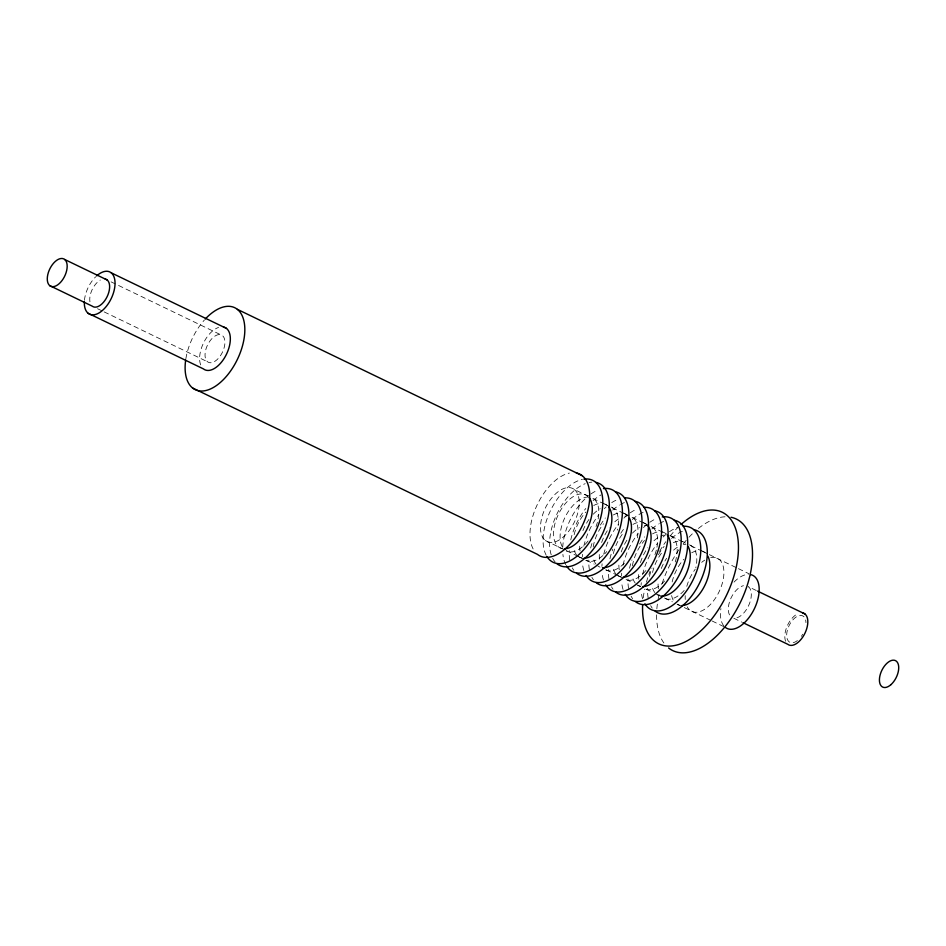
<?xml version="1.0" encoding="UTF-8"?>
<svg xmlns="http://www.w3.org/2000/svg" width="946" height="946" viewBox="0 0 946 946"><rect width="100%" height="100%" fill="white"/><g stroke="black" fill="none" stroke-linecap="round" stroke-linejoin="round"><path stroke-width="0.71" stroke-dasharray="4.73 3.55" d="M574.376 489.531A29.503 16.117 -64.2 0 1 563.698 536.654A29.503 16.117 -64.2 0 1 541.502 518.916A29.503 16.117 -64.2 0 1 574.376 489.531L587.608 495.917M592.906 498.471L603.489 503.579M604.813 504.218L623.331 513.146M624.656 513.784L641.861 522.086M643.185 522.724L649.796 525.917M651.12 526.555L665.677 533.579M670.974 536.134L685.531 543.146M690.817 545.7L701.4 550.809M702.724 551.447L708.85 554.403M709.346 554.64L737.135 568.049M738.459 568.676L749.043 573.784M756.315 590.505L748.44 586.697A17.525 9.566 -64.2 0 1 749.398 603.796A17.525 9.566 -64.2 0 1 736.154 617.998M111.108 281.873L222.428 335.57A15.148 8.277 -64.2 0 1 216.941 359.764A15.148 8.277 -64.2 0 1 205.542 350.659A15.148 8.277 -64.2 0 1 222.428 335.57M97.533 308.703L102.83 311.258M104.155 311.896L207.517 361.762M733.824 618.258L741.699 622.066M545.345 540.544L565.188 550.111M566.512 550.749L578.42 556.496M579.307 556.922L585.042 559.689M586.354 560.328L594.301 564.159M606.209 569.906L616.792 575.002M618.116 575.641L623.721 578.349M626.051 579.472L632.673 582.665M637.959 585.219L640.702 586.544M645.905 589.051L652.515 592.243M657.695 594.738L663.111 597.352M664.423 597.99L672.37 601.822M677.253 604.175L682.953 606.918M684.277 607.557L710.742 620.328M712.066 620.966L725.298 627.352M797.395 640.572A14.698 8.029 -64.2 0 1 786.705 636.244A14.698 8.029 -64.2 0 1 795.799 617.218A14.698 8.029 -64.2 0 1 805.957 622.645M802.705 634.198A14.698 8.029 -64.2 0 1 801.345 636.339M89.941 301.762A15.148 8.277 -64.2 0 1 100.3 280.075M84.442 300.296A23.414 12.783 -64.2 0 1 95.664 276.811M200.67 364.908A23.414 12.783 -64.2 0 1 203.39 343.256A23.414 12.783 -64.2 0 1 218.585 327.422M185.865 358.735A45.503 24.856 -64.2 0 1 204.36 320.044M533.118 548.94A45.503 24.856 -64.2 0 1 537.34 504.514A45.503 24.856 -64.2 0 1 569.362 473.083M723.749 625.791A29.503 16.117 -64.2 0 1 720.911 608.55M734.013 582.109A29.503 16.117 -64.2 0 1 748.321 574.364M729.52 614.9A17.525 9.566 -64.2 0 1 731.14 597.789A17.525 9.566 -64.2 0 1 743.473 585.692M785.606 641.258A17.525 9.566 -64.2 0 1 797.029 614.096M603.465 579.993A45.503 24.856 -64.2 0 1 601.963 571.963M601.904 566.347A45.503 24.856 -64.2 0 1 602.094 563.769M603.725 554.321A45.503 24.856 -64.2 0 1 618.412 524.261M623.899 518.136A45.503 24.856 -64.2 0 1 629.102 513.643M630.225 512.827A45.503 24.856 -64.2 0 1 637.438 508.889M652.764 527.348A29.503 16.117 -64.2 0 1 656.595 548.964M656.311 550.146A29.503 16.117 -64.2 0 1 654.384 556.142M645.952 570.462A29.503 16.117 -64.2 0 1 624.892 579.141M619.263 569.811A29.503 16.117 -64.2 0 1 618.909 563.639M621.238 551.944A29.503 16.117 -64.2 0 1 628.144 538.333M632.448 533.118A29.503 16.117 -64.2 0 1 639.449 527.572M644.403 525.645A29.503 16.117 -64.2 0 1 646.757 525.373M621.002 576.977A29.503 16.117 -64.2 0 1 617.194 575.203M615.645 573.643A29.503 16.117 -64.2 0 1 612.724 566.666M613.351 553.576A29.503 16.117 -64.2 0 1 623.095 533.201M632.909 524.427A29.503 16.117 -64.2 0 1 640.217 522.216M642.417 522.417A29.503 16.117 -64.2 0 1 646.224 524.19M613.032 589.216A45.503 24.856 -64.2 0 1 611.506 586.745M608.976 579.011A45.503 24.856 -64.2 0 1 608.432 569.492M609.933 558.838A45.503 24.856 -64.2 0 1 612.831 549.141M620.765 533.284A45.503 24.856 -64.2 0 1 624.951 527.419M632.318 519.508A45.503 24.856 -64.2 0 1 643.978 512.034M565.779 564.691A45.503 24.856 -64.2 0 1 562.894 554.403M562.716 547.438A45.503 24.856 -64.2 0 1 589.914 494.734M591.025 493.918A45.503 24.856 -64.2 0 1 598.25 489.981M611.116 507.044A29.503 16.117 -64.2 0 1 617.407 530.056M606.753 551.553A29.503 16.117 -64.2 0 1 604.849 553.67M602.886 555.562A29.503 16.117 -64.2 0 1 585.704 560.233M580.075 550.903A29.503 16.117 -64.2 0 1 579.721 544.73M582.913 530.647A29.503 16.117 -64.2 0 1 588.956 519.425M593.248 514.21A29.503 16.117 -64.2 0 1 600.249 508.664M581.814 558.081A29.503 16.117 -64.2 0 1 578.006 556.295M576.457 554.734A29.503 16.117 -64.2 0 1 573.536 547.758M574.163 534.679A29.503 16.117 -64.2 0 1 585.751 512.093M593.721 505.519A29.503 16.117 -64.2 0 1 601.029 503.307M603.229 503.509A29.503 16.117 -64.2 0 1 607.036 505.282M573.844 570.308A45.503 24.856 -64.2 0 1 572.306 567.848M569.776 560.103A45.503 24.856 -64.2 0 1 569.244 550.584M570.745 539.93A45.503 24.856 -64.2 0 1 585.751 508.51M593.13 500.6A45.503 24.856 -64.2 0 1 600.911 494.971M583.871 570.533A45.503 24.856 -64.2 0 1 582.369 562.515M582.31 556.887A45.503 24.856 -64.2 0 1 582.5 554.321M583.8 546.232A45.503 24.856 -64.2 0 1 598.818 514.813M604.305 508.676A45.503 24.856 -64.2 0 1 606.197 506.902M611.743 502.622A45.503 24.856 -64.2 0 1 617.844 499.429M633.17 517.888A29.503 16.117 -64.2 0 1 637.001 539.516M624.443 563.118A29.503 16.117 -64.2 0 1 605.298 569.693M599.492 559.216A29.503 16.117 -64.2 0 1 599.315 554.19M601.644 542.496A29.503 16.117 -64.2 0 1 609.283 527.868M614.805 521.778A29.503 16.117 -64.2 0 1 619.855 518.124M624.809 516.185A29.503 16.117 -64.2 0 1 627.151 515.913M600.048 567.139A29.503 16.117 -64.2 0 1 597.6 565.743M596.051 564.194A29.503 16.117 -64.2 0 1 593.426 558.578M593.213 546.942A29.503 16.117 -64.2 0 1 603.489 523.753M613.315 514.967A29.503 16.117 -64.2 0 1 620.623 512.767M622.823 512.957A29.503 16.117 -64.2 0 1 626.63 514.742M593.438 579.768A45.503 24.856 -64.2 0 1 591.9 577.297M589.382 569.563A45.503 24.856 -64.2 0 1 588.838 560.044M590.659 548.018A45.503 24.856 -64.2 0 1 592.74 541.077M600.379 525.077A45.503 24.856 -64.2 0 1 605.357 517.97M612.724 510.06A45.503 24.856 -64.2 0 1 619.394 505.069M620.505 504.419A45.503 24.856 -64.2 0 1 624.372 502.586M546.185 555.243A45.503 24.856 -64.2 0 1 550.406 510.816A45.503 24.856 -64.2 0 1 582.429 479.386M593.97 498.991A29.503 16.117 -64.2 0 1 596.039 526.591M588.081 540.982A29.503 16.117 -64.2 0 1 566.11 550.785M562.113 546.469A29.503 16.117 -64.2 0 1 565.72 515.937A29.503 16.117 -64.2 0 1 587.963 497.005M562.22 548.621A29.503 16.117 -64.2 0 1 558.317 514.518A29.503 16.117 -64.2 0 1 587.442 495.834M555.125 561.959A45.503 24.856 -64.2 0 1 552.712 558.388M551.211 554.782A45.503 24.856 -64.2 0 1 585.184 483.678M588.968 482.531A45.503 24.856 -64.2 0 1 591.865 482.141M710.706 557.62A29.503 16.117 -64.2 0 1 719.137 591.652A29.503 16.117 -64.2 0 1 687.198 606.812M685.259 599.445A29.503 16.117 -64.2 0 1 685.211 595.625M686.784 586.331A29.503 16.117 -64.2 0 1 695.18 569.303M701.696 562.362A29.503 16.117 -64.2 0 1 704.735 560.15M679.796 605.334A29.503 16.117 -64.2 0 1 677.147 604.352M673.162 600.036A29.503 16.117 -64.2 0 1 671.518 595.022M672.145 581.944A29.503 16.117 -64.2 0 1 683.733 559.358M691.703 552.783A29.503 16.117 -64.2 0 1 699.011 550.572M701.199 550.773A29.503 16.117 -64.2 0 1 705.018 552.547M643.245 597.813A73.055 39.909 -64.2 0 1 644.723 589.133M646.414 582.239A73.055 39.909 -64.2 0 1 650.02 571.266M659.492 551.447A73.055 39.909 -64.2 0 1 665.771 541.715M670.087 536.051A73.055 39.909 -64.2 0 1 677.951 527.371M663.903 642.996A73.055 39.909 -64.2 0 1 656.595 614.486M656.855 608.822A73.055 39.909 -64.2 0 1 657.931 600.272M658.191 598.818A73.055 39.909 -64.2 0 1 659.09 594.443M662.129 583.505A73.055 39.909 -64.2 0 1 678.992 549.661M683.189 543.997A73.055 39.909 -64.2 0 1 687.99 538.321M688.984 537.245A73.055 39.909 -64.2 0 1 694.021 532.22M698.396 528.447A73.055 39.909 -64.2 0 1 725.606 516.788M623.059 589.441A45.503 24.856 -64.2 0 1 621.557 581.423M621.498 575.795A45.503 24.856 -64.2 0 1 621.688 573.217M623 565.14A45.503 24.856 -64.2 0 1 638.006 533.721M643.493 527.584A45.503 24.856 -64.2 0 1 648.696 523.091M649.819 522.287A45.503 24.856 -64.2 0 1 657.032 518.337M669.91 535.401A29.503 16.117 -64.2 0 1 674.841 563.201M664.6 580.998A29.503 16.117 -64.2 0 1 644.486 588.601M638.857 579.271A29.503 16.117 -64.2 0 1 638.515 573.099M640.442 562.598A29.503 16.117 -64.2 0 1 647.738 547.781M653.993 540.686A29.503 16.117 -64.2 0 1 664.009 535.093M640.596 586.437A29.503 16.117 -64.2 0 1 636.788 584.652M635.239 583.103A29.503 16.117 -64.2 0 1 632.33 576.114M632.401 565.85A29.503 16.117 -64.2 0 1 644.545 540.45M652.515 533.875A29.503 16.117 -64.2 0 1 659.811 531.664M662.011 531.865A29.503 16.117 -64.2 0 1 665.818 533.65M632.638 598.676A45.503 24.856 -64.2 0 1 631.1 596.205M628.57 588.459A45.503 24.856 -64.2 0 1 628.038 578.94M629.528 568.286A45.503 24.856 -64.2 0 1 631.928 559.973M639.579 543.985A45.503 24.856 -64.2 0 1 644.545 536.867M651.912 528.968A45.503 24.856 -64.2 0 1 658.582 523.978M659.693 523.327A45.503 24.856 -64.2 0 1 663.572 521.483M642.653 598.889A45.503 24.856 -64.2 0 1 641.152 590.872M641.092 585.243A45.503 24.856 -64.2 0 1 641.282 582.677M642.594 574.589A45.503 24.856 -64.2 0 1 657.612 543.17M663.087 537.044A45.503 24.856 -64.2 0 1 668.29 532.551M669.413 531.735A45.503 24.856 -64.2 0 1 677.915 527.324M689.504 544.861A29.503 16.117 -64.2 0 1 695.795 567.872M684.195 590.446A29.503 16.117 -64.2 0 1 664.08 598.049M658.451 588.719A29.503 16.117 -64.2 0 1 658.109 582.547M661.301 568.463A29.503 16.117 -64.2 0 1 666.623 558.27M673.599 550.134A29.503 16.117 -64.2 0 1 678.637 546.481M683.603 544.553A29.503 16.117 -64.2 0 1 685.945 544.269M660.19 595.885A29.503 16.117 -64.2 0 1 656.382 594.1M654.833 592.551A29.503 16.117 -64.2 0 1 651.924 585.574M652.539 572.484A29.503 16.117 -64.2 0 1 662.283 552.109M673.363 542.685A29.503 16.117 -64.2 0 1 679.405 541.124M681.605 541.313A29.503 16.117 -64.2 0 1 685.424 543.099M652.232 608.124A45.503 24.856 -64.2 0 1 650.694 605.653M648.164 597.919A45.503 24.856 -64.2 0 1 647.632 588.4M649.453 576.374A45.503 24.856 -64.2 0 1 652.031 568.049M658.404 554.699A45.503 24.856 -64.2 0 1 664.139 546.327M671.518 538.416A45.503 24.856 -64.2 0 1 683.166 530.942"/><path stroke-width="1.42" d="M237.363 309.342L582.251 475.708M111.202 272.815L226.496 328.428M757.64 591.132L804.94 613.954M64.683 259.476A15.148 8.277 -64.2 0 1 59.196 283.67A15.148 8.277 -64.2 0 1 47.797 274.565A15.148 8.277 -64.2 0 1 64.683 259.476L107.135 279.957M49.771 285.668L92.223 306.149A15.148 8.277 -64.2 0 0 107.182 296.559A15.148 8.277 -64.2 0 0 105.183 279.046M743.012 622.693L787.699 644.25A17.525 9.566 -64.2 0 0 804.987 633.146A17.525 9.566 -64.2 0 0 802.669 612.902M88.155 313.292L203.449 368.905A23.414 12.783 -64.2 0 0 226.555 354.076A23.414 12.783 -64.2 0 0 223.469 327.02M192.582 387.99L537.47 554.368A45.503 24.856 -64.2 0 0 582.369 525.562A45.503 24.856 -64.2 0 0 576.374 472.965M96.634 275.901A23.414 12.783 -64.2 0 1 114.951 281.139A23.414 12.783 -64.2 0 1 100.063 312.286A23.414 12.783 -64.2 0 1 84.348 301.62M205.282 319.027A45.503 24.856 -64.2 0 1 244.47 323.981A45.503 24.856 -64.2 0 1 214.411 386.879A45.503 24.856 -64.2 0 1 185.664 360.083M750.521 574.565A29.503 16.117 -64.2 0 1 754.411 608.668A29.503 16.117 -64.2 0 1 725.298 627.352M644.12 507.352A45.503 24.856 -64.2 0 1 653.698 561.285A45.503 24.856 -64.2 0 1 605.7 584.876M647.774 525.751A29.503 16.117 -64.2 0 1 646.307 556.52A29.503 16.117 -64.2 0 1 623.201 577.178M654.75 510.769A45.503 24.856 -64.2 0 1 660.757 563.367A45.503 24.856 -64.2 0 1 615.858 592.172M603.489 488.585A45.503 24.856 -64.2 0 1 615.03 541.313A45.503 24.856 -64.2 0 1 566.512 565.968M608.585 506.843A29.503 16.117 -64.2 0 1 607.119 537.612A29.503 16.117 -64.2 0 1 584.013 558.27M615.562 491.873A45.503 24.856 -64.2 0 1 621.569 544.458A45.503 24.856 -64.2 0 1 576.658 573.264M624.526 497.892A45.503 24.856 -64.2 0 1 634.104 551.837A45.503 24.856 -64.2 0 1 586.106 575.428M629.457 518.254A29.503 16.117 -64.2 0 1 625.401 549.65A29.503 16.117 -64.2 0 1 602.484 567.683M635.156 501.321A45.503 24.856 -64.2 0 1 641.163 553.918A45.503 24.856 -64.2 0 1 596.264 582.724M583.895 479.125A45.503 24.856 -64.2 0 1 595.436 531.853A45.503 24.856 -64.2 0 1 546.906 556.52M588.991 497.395A29.503 16.117 -64.2 0 1 587.525 528.164A29.503 16.117 -64.2 0 1 564.419 548.822M595.968 482.413A45.503 24.856 -64.2 0 1 601.975 535.01A45.503 24.856 -64.2 0 1 557.064 563.816M707.833 556.071A29.503 16.117 -64.2 0 1 704.238 586.603A29.503 16.117 -64.2 0 1 681.983 605.535M680.99 524.522A73.055 39.909 -64.2 0 1 738.152 540.864A73.055 39.909 -64.2 0 1 691.703 638.065A73.055 39.909 -64.2 0 1 642.641 604.778M731.057 517.273A73.055 39.909 -64.2 0 1 740.694 601.727A73.055 39.909 -64.2 0 1 668.597 647.975M662.271 516.942A45.503 24.856 -64.2 0 1 673.824 569.669A45.503 24.856 -64.2 0 1 625.294 594.325M667.368 535.2A29.503 16.117 -64.2 0 1 665.901 565.968A29.503 16.117 -64.2 0 1 642.795 586.626M674.344 520.229A45.503 24.856 -64.2 0 1 680.351 572.827A45.503 24.856 -64.2 0 1 635.452 601.632M683.308 526.248A45.503 24.856 -64.2 0 1 692.898 580.194A45.503 24.856 -64.2 0 1 644.888 603.785M688.239 546.622A29.503 16.117 -64.2 0 1 684.183 578.006A29.503 16.117 -64.2 0 1 661.266 596.039M693.95 529.677A45.503 24.856 -64.2 0 1 699.945 582.275A45.503 24.856 -64.2 0 1 655.046 611.081M890.978 684.62A14.698 8.029 -64.2 0 0 896.3 661.136A14.698 8.029 -64.2 0 0 879.922 675.775A14.698 8.029 -64.2 0 0 890.978 684.62"/></g></svg>
